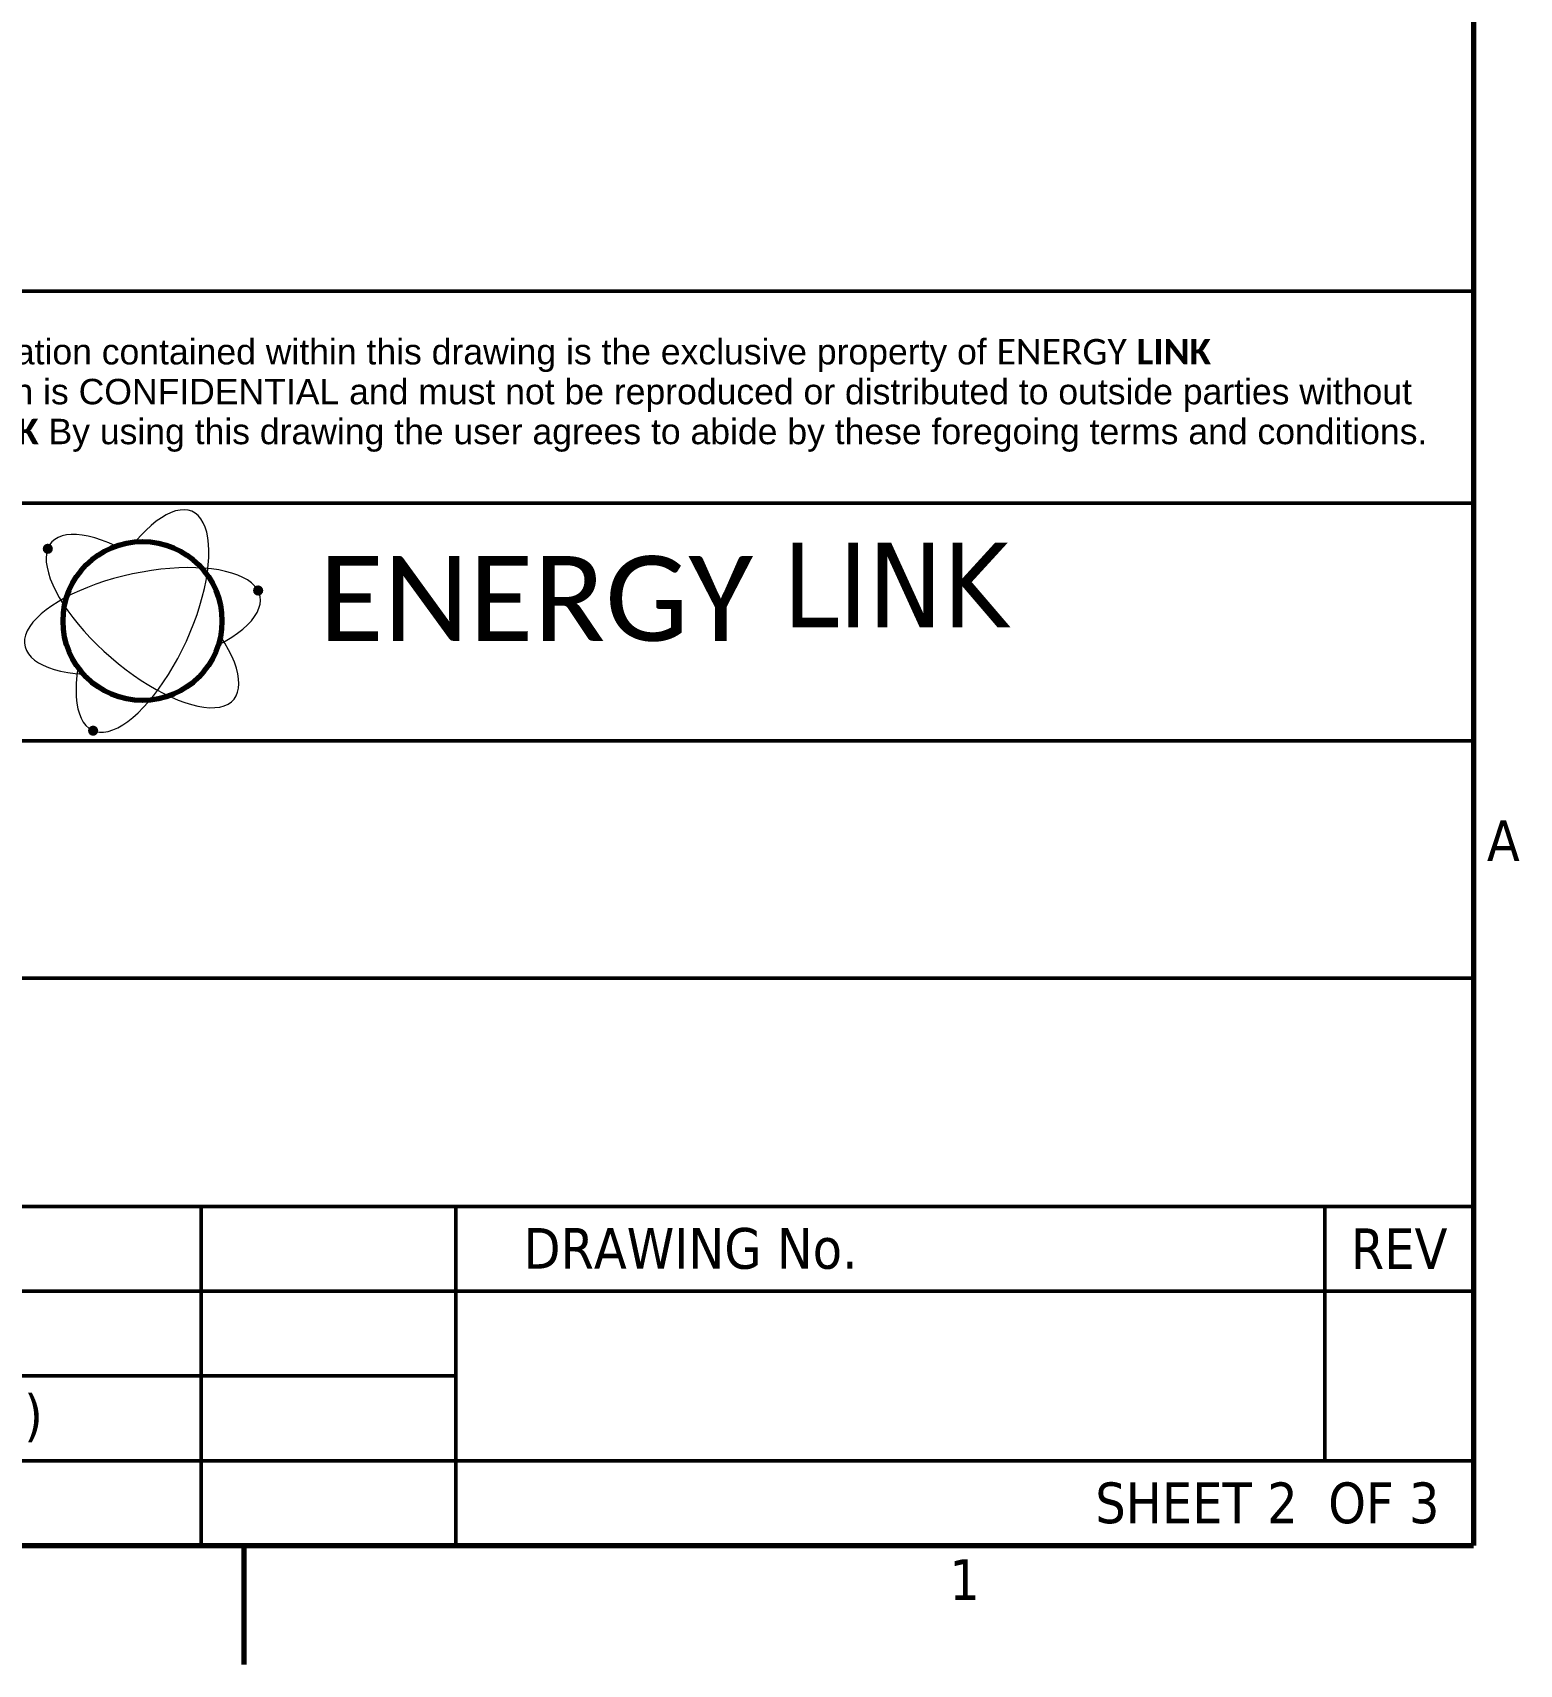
# Model space of a CAD drawing. Header units: inches. Extents: x 11 to 1621, y 11 to 1332.
# Drawn here: x 1398.1 to 1608.5, y 13.2 to 244 of the extents above; entities that cross this region are included whole.
import ezdxf
from ezdxf.enums import TextEntityAlignment as Align

# ---------------------------------------------------------------- set-up
doc = ezdxf.new("R2010")
doc.units = ezdxf.units.IN
doc.header["$LTSCALE"] = 48
doc.header["$MEASUREMENT"] = 0
for name, color, linetype, lineweight in [('Border', 7, 'Continuous', 5), ('Border (ANSI)', 7, 'Continuous', 70), ('Hatch (ANSI)', 7, 'Continuous', 18), ('Symbol (ANSI)', 7, 'Continuous', 25), ('Title (ANSI)', 7, 'Continuous', 50)]:
    doc.layers.add(name, color=color, linetype=linetype, lineweight=lineweight)
doc.layers.add('Pantone 2292C', color=7, linetype='Continuous', lineweight=5, true_color=0x93c90f)
doc.layers.add('Pantone 311C', color=7, linetype='Continuous', lineweight=5, true_color=0x00bfdd)
doc.styles.add('Note Text (ANSI)', font='tahoma.ttf')
doc.styles.get("Standard").update_dxf_attribs({"font": 'tahoma.ttf'})
doc.styles.add('Text Style38_176', font='tahoma.ttf')

# ---------------------------------------------------------------- blocks, each defined once
blk = doc.blocks.new('Borders ELC-D')
at = {"layer": 'Border (ANSI)'}
for p, q in [((33.375, 21.375), (33.375, 0.625)), ((0.625, 0.625), (33.375, 0.625)), ((29.75, 0.625), (29.75, 0.275))]:
    blk.add_line(p, q, dxfattribs=at)
at = {"layer": 'Symbol (ANSI)', "char_height": 0.12, "style": 'Note Text (ANSI)'}
for s, insert, attachment_point in [('A', (33.415, 2.7031), 4), ('1', (31.875, 0.585), 2)]:
    blk.add_mtext(s, dxfattribs=dict(at, insert=insert, attachment_point=attachment_point))
blk = doc.blocks.new('Title Blocks ELC-GA')
at = {"layer": 'Hatch (ANSI)', "true_color": 0x00e9f4}
h = blk.add_hatch(color=4, dxfattribs=at)
edge = h.paths.add_edge_path()
edge.add_arc((1.2979, 2.9379), 0.015, 0, 360)
h = blk.add_hatch(color=4, dxfattribs=at)
edge = h.paths.add_edge_path()
edge.add_arc((1.918, 2.8149), 0.015, 0, 360)
h = blk.add_hatch(color=4, dxfattribs=at)
edge = h.paths.add_edge_path()
edge.add_arc((1.4315, 2.4017), 0.015, 0, 360)
at = {"layer": 'Pantone 2292C', "color": 62, "linetype": 'Continuous', "lineweight": 18, "true_color": 0x93c90f}
for major_axis, start_param, end_param in [((-0.1471, -0.3226), 5.322959, 10.385004), ((0.2684, -0.2317), 2.181367, 7.243411), ((-0.3467, -0.0742), 2.181367, 7.243411)]:
    blk.add_ellipse((1.5771, 2.7249), major_axis=major_axis, ratio=0.400893, start_param=start_param, end_param=end_param, dxfattribs=at)
at = {"layer": 'Pantone 311C', "color": 132, "linetype": 'Continuous', "lineweight": 70, "true_color": 0x00bfdd}
blk.add_circle((1.5771, 2.7249), 0.2343, dxfattribs=at)
at = {"layer": 'Title (ANSI)'}
for p, q in [((5.5004, 3.6973), (0.0004, 3.6973)), ((5.5004, -0.0001), (5.5004, 3.6973)), ((0.0004, 3.0723), (5.5004, 3.0723)), ((0.0004, 2.3723), (5.5004, 2.3723)), ((0.0004, 1.6723), (5.5004, 1.6723)), ((0.0004, 0.9999), (5.5004, 0.9999)), ((1.7504, 0.9999), (1.7504, -0.0001)), ((2.5004, 0.9999), (2.5004, -0.0001)), ((5.0629, 0.9999), (5.0629, 0.2499)), ((0.0004, 0.7499), (5.5004, 0.7499)), ((0.0004, 0.4999), (2.5004, 0.4999)), ((0.0004, 0.2499), (5.5004, 0.2499)), ((0.0004, -0.0001), (5.5004, -0.0001))]:
    blk.add_line(p, q, dxfattribs=at)
at = {"layer": 'Border', "insert": (2.7456, 3.3899), "char_height": 0.075, "width": 5.231979, "attachment_point": 5, "line_spacing_factor": 0.940445, "style": 'Note Text (ANSI)'}
blk.add_mtext('\\fTahoma|b0|i0;{\\H0.0750;{}\\fArial|b0|i0;{\\H0.0750;All information contained within this drawing is the exclusive property of }\\fCalibri Light|b0|i0;{\\H0.0750;\\c1034643;ENERGY}\\fArial|b1|i0;{\\H0.0750; }\\fCalibri|b1|i0;{\\H0.0750;\\c14532352;LINK}\\fArial|b1|i0;{\\H0.0750;\\P}\\fArial|b0|i0;{\\H0.0750;This design information is CONFIDENTIAL and must not be reproduced or distributed to outside parties without \\Pconsent of }\\fCalibri Light|b0|i0;{\\H0.0750;\\c1034643;ENERGY}\\fArial|b1|i0;{\\H0.0750; }\\fCalibri|b1|i0;{\\H0.0750;\\c14532352;LINK}\\fArial|b0|i0;{\\H0.0750; By using this drawing the user agrees to abide by these foregoing terms and conditions.}}', dxfattribs=at)
at = {"layer": 'Pantone 2292C', "insert": (2.737, 2.7902), "char_height": 0.25, "width": 1.596506, "attachment_point": 5, "line_spacing_factor": 1.0541, "style": 'Text Style38_176'}
blk.add_mtext('\\fCalibri Light|b0|i0;{\\H0.2500;ENERGY}', dxfattribs=at)
at = {"layer": 'Title (ANSI)', "color": 4, "true_color": 0x00e9f4, "insert": (3.3707, 2.8314), "char_height": 0.25, "attachment_point": 4, "style": 'Note Text (ANSI)'}
blk.add_mtext('\\fTahoma|b0|i0;{\\H0.2500; LINK}', dxfattribs=at)
at = {"layer": 'Title (ANSI)', "char_height": 0.12, "style": 'Note Text (ANSI)'}
for s, insert, width, attachment_point in [('\\fTahoma|b0|i0;DRAWING No.', (2.7004, 0.8749), 1.79847, 4), ('\\fTahoma|b0|i0;REV', (5.2816, 0.8749), 0.372182, 5), ('\\fTahoma|b0|i0;APPROVED (ENG)', (0.0504, 0.3749), 1.331655, 4), ('\\fTahoma|b0|i0;SHEET 2  OF 3 ', (5.4004, 0.1249), 2.606867, 6)]:
    blk.add_mtext(s, dxfattribs=dict(at, insert=insert, width=width, attachment_point=attachment_point))
at = {"layer": 'Title (ANSI)', "lineweight": 30, "flags": 63}
for tag, height, p in [('COMPANY', 0.18, (2.7504, 2.1848)), ('MANAGER', 0.16, (2.7504, 1.8723)), ('TITLE', 0.16, (2.7504, 1.4999))]:
    blk.add_attdef(tag, text='', height=height, dxfattribs=at).set_placement(p, align=Align.TOP_CENTER)
blk.add_attdef('DESCRIPTION', text='', height=0.16, dxfattribs=at).set_placement((2.7504, 1.1249), align=Align.BOTTOM_CENTER)
for tag, height, p in [('CREATION_DATE', 0.1, (2.1254, 0.8749)), ('CHECKED_DATE', 0.1, (2.1254, 0.6249)), ('ENG_APPROVAL_DATE', 0.1, (2.1254, 0.3749)), ('REVISION_NUMBER', 0.24, (5.2816, 0.4999)), ('MFG_APPROVED_DATE', 0.1, (2.1254, 0.1249))]:
    blk.add_attdef(tag, text='', height=height, dxfattribs=at).set_placement(p, align=Align.MIDDLE_CENTER)
for tag, p in [('AUTHOR', (1.7004, 0.8749)), ('CHECKED_BY', (1.7004, 0.6249)), ('ENG_APPROVED_BY', (1.7004, 0.3749)), ('MFG_APPROVED_BY', (1.7004, 0.1249))]:
    blk.add_attdef(tag, text='', height=0.12, dxfattribs=at).set_placement(p, align=Align.MIDDLE_RIGHT)
blk.add_attdef('PART_NUMBER', text='', height=0.18, dxfattribs=at).set_placement((2.6004, 0.4999), align=Align.MIDDLE_LEFT)

msp = doc.modelspace()

# ---------------------------------------------------------------- block references
at = {"xscale": 48, "yscale": 48, "zscale": 48}
for name, p in [('Borders ELC-D', (0, 0)), ('Title Blocks ELC-GA', (1337.982489, 30.002687))]:
    msp.add_blockref(name, p, dxfattribs=at)

doc.saveas('drawing.dxf')
